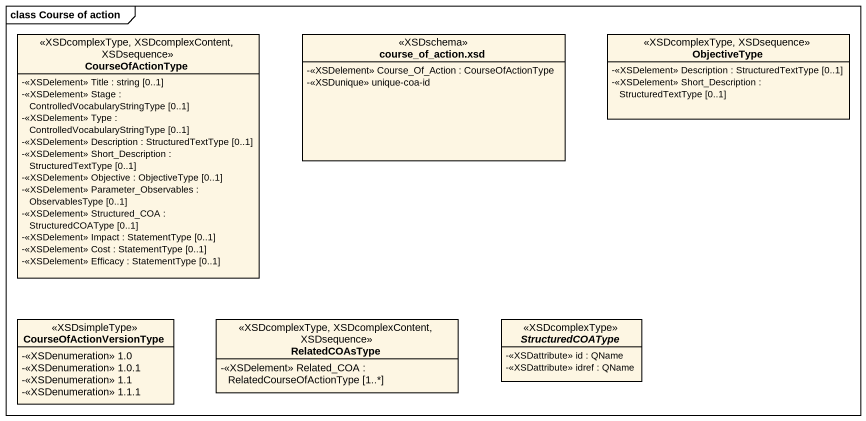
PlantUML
@startuml
mainframe class Course of action
hide circle
hide empty members
skinparam classAttributeIconSize 0
class CourseOfActionType <<XSDcomplexType, XSDcomplexContent, XSDsequence>> {
  -<<XSDelement>> Title : string [0..1]
  -<<XSDelement>> Stage : ControlledVocabularyStringType [0..1]
  -<<XSDelement>> Type : ControlledVocabularyStringType [0..1]
  -<<XSDelement>> Description : StructuredTextType [0..1]
  -<<XSDelement>> Short_Description : StructuredTextType [0..1]
  -<<XSDelement>> Objective : ObjectiveType [0..1]
  -<<XSDelement>> Parameter_Observables : ObservablesType [0..1]
  -<<XSDelement>> Structured_COA : StructuredCOAType [0..1]
  -<<XSDelement>> Impact : StatementType [0..1]
  -<<XSDelement>> Cost : StatementType [0..1]
  -<<XSDelement>> Efficacy : StatementType [0..1]
}
class "course_of_action.xsd" as course_of_action_xsd <<XSDschema>> {
  -<<XSDelement>> Course_Of_Action : CourseOfActionType
  -<<XSDunique>> unique-coa-id
}
class ObjectiveType <<XSDcomplexType, XSDsequence>> {
  -<<XSDelement>> Description : StructuredTextType [0..1]
  -<<XSDelement>> Short_Description : StructuredTextType [0..1]
}
class CourseOfActionVersionType <<XSDsimpleType>> {
  -<<XSDenumeration>> 1.0
  -<<XSDenumeration>> 1.0.1
  -<<XSDenumeration>> 1.1
  -<<XSDenumeration>> 1.1.1
}
class RelatedCOAsType <<XSDcomplexType, XSDcomplexContent, XSDsequence>> {
  -<<XSDelement>> Related_COA : RelatedCourseOfActionType [1..*]
}
abstract class StructuredCOAType <<XSDcomplexType>> {
  -<<XSDattribute>> id : QName
  -<<XSDattribute>> idref : QName
}
@enduml
